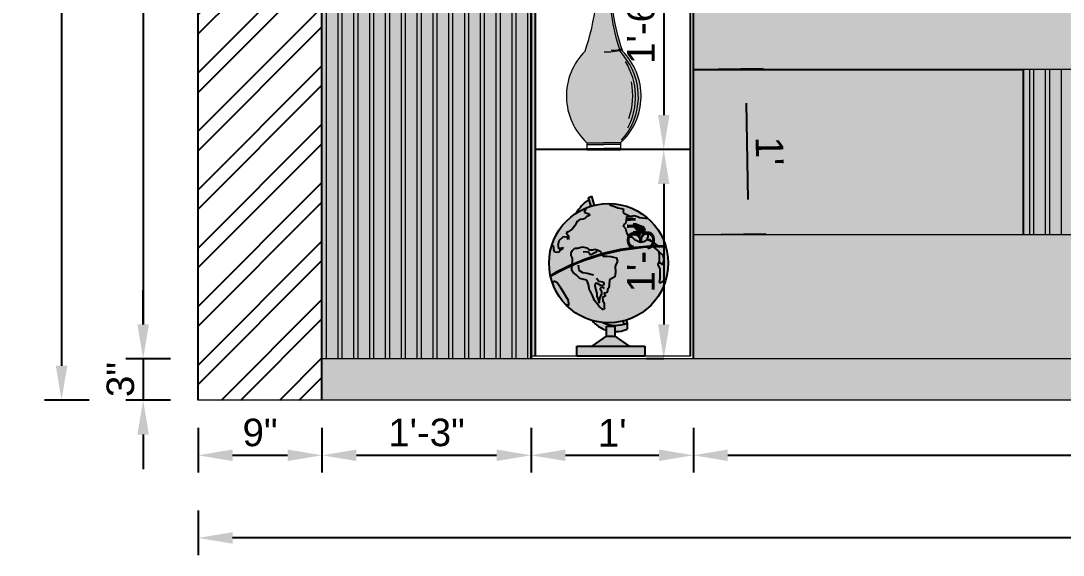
# Model space of a CAD drawing. Header units: inches. Extents: x 213 to 17763, y -4830 to 1802.
# Drawn here: x 4568.9 to 4644.7, y 985 to 1023.8 of the extents above; entities that cross this region are included whole.
import ezdxf

# ---------------------------------------------------------------- set-up
doc = ezdxf.new("R2010")
doc.units = ezdxf.units.IN
doc.header["$MEASUREMENT"] = 0
doc.linetypes.add('ACAD_ISO02W100', pattern=[15, 12, -3])
doc.linetypes.add('AUDIT_D_060311083008-3', pattern=[0])
doc.layers.add('.', color=30, linetype='Continuous')
doc.layers.add('ROD', color=7, linetype='Continuous', lineweight=9)
doc.styles.get("Standard").update_dxf_attribs({"font": 'arial.ttf'})
doc.dimstyles.new('ISO-25', dxfattribs={"dimtxt": 4.5, "dimasz": 2.5, "dimexe": 1.25, "dimexo": 0.625, "dimtad": 1, "dimdec": 0, "dimlunit": 4, "dimtxsty": 'Standard', "dimcen": 2.5, "dimadec": 0, "dimazin": 0, "dimtfac": 1, "dimtdec": 0, "dimtmove": 0, "dimatfit": 3, "dimfxl": 1, "dimarcsym": 0})

# ---------------------------------------------------------------- blocks, each defined once
blk = doc.blocks.new('dfhyrfjtyjuk')
at = {"lineweight": 5}
h = blk.add_hatch(color=31, dxfattribs=at)
h.dxf.hatch_style = 1
h.paths.add_polyline_path([(134137.784, 23432.434, 0.427605), (134137.919, 23425.778), (134139.143, 23425.778), (134140.366, 23425.778, 0.427605), (134140.502, 23432.434, -0.108931), (134139.686, 23439.293, -0.126733), (134140.269, 23440.781), (134140.135, 23440.781, 0.005343), (134140.081, 23440.692), (134139.874, 23440.692, -0.021452), (134140.041, 23440.991), (134139.143, 23440.991), (134137.852, 23440.991, -0.147999), (134138.599, 23439.293, -0.108931)])
for p, q in [((134139.143, 23440.991), (134137.852, 23440.991)), ((134140.37, 23440.914), (134138.387, 23440.914)), ((134140.325, 23440.847), (134138.766, 23440.847)), ((134139.143, 23440.991), (134140.434, 23440.991)), ((134140.269, 23440.781), (134139.323, 23440.781)), ((134140.191, 23440.692), (134139.501, 23440.692)), ((134137.919, 23425.778), (134137.919, 23425.266)), ((134137.919, 23425.778), (134139.143, 23425.778)), ((134137.919, 23425.651), (134139.143, 23425.651)), ((134140.366, 23425.778), (134139.143, 23425.778)), ((134140.366, 23425.651), (134139.143, 23425.651)), ((134140.366, 23425.778), (134140.366, 23425.266)), ((134137.919, 23425.371), (134139.143, 23425.371)), ((134137.919, 23425.266), (134140.366, 23425.266)), ((134140.366, 23425.371), (134139.143, 23425.371))]:
    blk.add_line(p, q, dxfattribs=at)
for centre, radius, start, end in [((134135.42, 23438.907), 3.202, 6.92652, 40.60097), ((134143.39, 23438.752), 3.933, 145.25612, 171.58585), ((134143.441, 23438.89), 3.996, 148.45543, 170.40706), ((134142.865, 23438.907), 3.202, 139.39903, 173.07348), ((134144.274, 23438.237), 4.858, 145.58733, 158.98197), ((134143.612, 23438.622), 4.104, 160.67659, 170.59256), ((134122.636, 23437.713), 16.041, 340.78625, 5.65337), ((134158.43, 23437.366), 19.032, 174.08367, 185.27551), ((134155.203, 23437.688), 15.722, 174.14267, 189.66742), ((134155.649, 23437.713), 16.041, 174.34663, 199.21375), ((134151.647, 23436.53), 12.035, 187.07378, 199.72044), ((134141.031, 23429.171), 4.604, 134.86639, 227.47348), ((134139.329, 23436.671), 4.298, 267.81086, 284.86104), ((134139.798, 23434.08), 1.591, 265.7725, 292.53999), ((133897.069, 23257.201), 299.816, 35.53681, 35.77376), ((134137.254, 23429.171), 4.604, 312.52652, 45.13361), ((134136.64, 23429.111), 4.817, 332.15057, 32.12613), ((134136.955, 23429.131), 4.704, 317.66277, 29.69298), ((134136.177, 23429.202), 5.073, 340.91241, 11.35148)]:
    blk.add_arc(centre, radius, start, end, dxfattribs=at)
blk = doc.blocks.new('tgruhtyj')
at = {"true_color": 0x000000, "transparency": 33554687}
h = blk.add_hatch(color=18, dxfattribs=at)
h.dxf.hatch_style = 1
h.paths.add_polyline_path([(38242.128, 2088.701), (38241.896, 2088.58), (38242.082, 2087.963, -0.014833), (38242.329, 2088.033)])
h.paths.add_polyline_path([(38241.935, 2088.45, 0.095323), (38241.004, 2087.452, -0.063177), (38241.983, 2087.931, -0.008354), (38242.065, 2088.02)])
h.paths.add_polyline_path([(38241.069, 2077.821), (38241.069, 2077.088), (38246.019, 2077.088), (38246.019, 2077.821)])
h.paths.add_polyline_path([(38244.895, 2077.821), (38243.871, 2078.528), (38243.218, 2078.528), (38242.193, 2077.821)])
h.paths.add_polyline_path([(38243.218, 2078.528), (38243.871, 2078.528), (38243.871, 2079.262), (38243.218, 2079.262)])
h.paths.add_polyline_path([(38244.723, 2079.488, -0.210825), (38242.956, 2079.523, -0.045564), (38242.183, 2079.672, 0.146021), (38243.218, 2078.968), (38243.218, 2079.262), (38243.871, 2079.262), (38243.871, 2078.866, 0.100254), (38244.723, 2079.035)])
h.paths.add_polyline_path([(38244.413, 2079.626, -0.084908), (38242.956, 2079.523, 0.180313), (38244.48, 2079.403)], flags=17)
h.paths.add_polyline_path([(38244.413, 2079.626), (38244.48, 2079.403, 0.029395), (38244.723, 2079.488), (38244.661, 2079.695, -0.014835)])
at = {"true_color": 0x116fd4, "transparency": 33554687}
h = blk.add_hatch(color=152, dxfattribs=at)
h.dxf.hatch_style = 1
h.paths.add_polyline_path([(38244.445, 2086.558), (38244.518, 2086.656), (38244.641, 2086.742), (38244.678, 2086.926), (38244.702, 2087.22), (38244.87, 2087.259), (38244.482, 2087.453), (38244.457, 2087.6), (38244.494, 2087.722), (38244.322, 2087.771), (38244.065, 2087.82), (38243.758, 2087.943), (38243.513, 2088.016), (38243.448, 2088.163, 0.100085), (38241.761, 2087.848), (38241.613, 2087.538), (38241.871, 2087.453), (38241.969, 2087.416), (38242.005, 2087.306), (38241.797, 2087.232), (38241.662, 2087.085), (38241.527, 2087.024), (38241.282, 2087.012), (38241.086, 2086.865), (38241.025, 2086.742), (38240.927, 2086.546), (38240.743, 2086.301), (38240.436, 2086.105), (38240.301, 2086.032), (38240.473, 2085.823), (38240.473, 2085.615), (38240.449, 2085.566), (38240.363, 2085.75), (38240.056, 2085.725), (38239.762, 2085.468), (38239.701, 2085.113), (38239.774, 2084.88), (38240.044, 2084.978), (38240.068, 2084.929), (38239.909, 2084.794), (38239.75, 2084.61), (38239.48, 2084.647), (38239.394, 2084.819), (38239.394, 2085.039), (38239.264, 2085.17, 0.078617), (38239.052, 2083.833, 0.052661), (38239.148, 2082.928, -0.027954), (38240.734, 2083.735), (38240.737, 2083.755), (38240.751, 2083.964), (38240.751, 2084.201), (38240.653, 2084.397), (38240.653, 2084.593), (38240.751, 2084.76), (38240.932, 2084.914), (38241.128, 2084.928), (38241.491, 2085.012), (38241.799, 2084.956), (38241.98, 2084.816), (38242.218, 2084.816), (38242.372, 2084.858), (38242.553, 2084.802), (38242.819, 2084.69), (38242.862, 2084.497, -0.065666), (38246.987, 2085.085), (38246.639, 2085.346), (38246.443, 2085.431), (38246.21, 2085.529), (38245.953, 2085.382), (38245.708, 2085.333), (38245.315, 2085.505), (38245.095, 2085.725), (38244.874, 2085.725), (38244.715, 2086.032), (38244.629, 2086.338)])
h.paths.add_polyline_path([(38242.887, 2084.43), (38242.987, 2084.355), (38243.266, 2084.355), (38243.546, 2084.313), (38243.727, 2084.271), (38243.951, 2084.229), (38244.035, 2083.964), (38243.937, 2083.796), (38243.867, 2083.587), (38243.895, 2083.182), (38243.839, 2082.847), (38243.658, 2082.749), (38243.448, 2082.623), (38243.42, 2082.274), (38243.434, 2082.176), (38243.364, 2082.023), (38243.28, 2081.953), (38243.322, 2081.841), (38243.224, 2081.687), (38243.043, 2081.66), (38243.14, 2081.548), (38243.126, 2081.436), (38242.945, 2081.338), (38242.973, 2081.101), (38243.071, 2080.877), (38243.057, 2080.64), (38243.084, 2080.542), (38243.006, 2080.44), (38242.693, 2080.682), (38242.553, 2080.891), (38242.358, 2081.129), (38242.204, 2081.492), (38242.05, 2081.827), (38241.994, 2081.883), (38241.911, 2082.288), (38241.799, 2082.609), (38241.491, 2082.665), (38241.296, 2082.721), (38241.016, 2082.986), (38240.806, 2083.168), (38240.709, 2083.308), (38240.709, 2083.489), (38240.726, 2083.656, 0.027546), (38239.163, 2082.859, 0.025056), (38239.282, 2082.442), (38239.353, 2082.427), (38239.391, 2082.495), (38239.468, 2082.514), (38239.647, 2082.4), (38239.885, 2082.078), (38240.094, 2081.729), (38240.276, 2081.436), (38240.471, 2081.115), (38240.499, 2080.863), (38240.485, 2080.765), (38240.241, 2080.853, 0.583215), (38247.556, 2082.674), (38247.448, 2082.577), (38247.301, 2082.503), (38247.105, 2082.418), (38247.056, 2082.491), (38247.105, 2082.687), (38247.105, 2083.434), (38246.958, 2083.716), (38246.97, 2083.765), (38247.019, 2083.839), (38247.068, 2083.912), (38247.068, 2084.463), (38247.019, 2084.708), (38246.649, 2085.007, 0.059939)])
at = {"true_color": 0x139b48, "transparency": 33554687}
h = blk.add_hatch(color=114, dxfattribs=at)
h.dxf.hatch_style = 1
h.paths.add_polyline_path([(38240.094, 2081.729), (38239.885, 2082.078), (38239.647, 2082.4), (38239.468, 2082.514), (38239.391, 2082.495), (38239.353, 2082.427), (38239.282, 2082.442, 0.108393), (38240.241, 2080.853), (38240.485, 2080.765), (38240.499, 2080.863), (38240.471, 2081.115), (38240.276, 2081.436)])
h.paths.add_polyline_path([(38239.052, 2083.833, 0.052661), (38239.148, 2082.928, -0.027954), (38240.734, 2083.735), (38240.737, 2083.755), (38240.751, 2083.964), (38240.751, 2084.201), (38240.653, 2084.397), (38240.653, 2084.593), (38240.751, 2084.76), (38240.932, 2084.914), (38241.128, 2084.928), (38241.491, 2085.012), (38241.799, 2084.956), (38241.98, 2084.816), (38242.218, 2084.816), (38242.372, 2084.858), (38242.553, 2084.802), (38242.819, 2084.69), (38242.862, 2084.497, -0.074221), (38247.53, 2085.081, 0.863522)])
h.paths.add_polyline_path([(38245.654, 2086.543), (38245.357, 2086.664), (38245.162, 2086.673), (38245.273, 2086.432), (38245.468, 2086.2), (38245.626, 2086.079), (38245.329, 2086.098), (38245.162, 2086.089), (38245.162, 2085.959), (38245.292, 2085.894), (38245.44, 2085.95), (38245.514, 2085.81), (38245.654, 2085.764), (38245.663, 2085.95), (38245.774, 2086.07), (38245.867, 2086.089), (38245.978, 2086.079), (38246.043, 2086.237), (38245.941, 2086.441)], flags=16)
h.paths.add_polyline_path([(38247.068, 2083.912), (38247.019, 2083.839), (38247.175, 2083.835), (38247.324, 2083.705), (38247.333, 2083.807), (38247.398, 2084.104), (38247.315, 2084.419), (38247.019, 2084.708), (38247.068, 2084.463)], flags=17)
h = blk.add_hatch(color=114, dxfattribs=at)
h.dxf.hatch_style = 1
h.paths.add_polyline_path([(38241.797, 2087.232), (38242.005, 2087.306), (38241.969, 2087.416), (38241.871, 2087.453), (38241.613, 2087.538), (38241.761, 2087.848, 0.221781), (38239.264, 2085.17), (38239.394, 2085.039), (38239.394, 2084.819), (38239.48, 2084.647), (38239.75, 2084.61), (38239.909, 2084.794), (38240.068, 2084.929), (38240.044, 2084.978), (38239.774, 2084.88), (38239.701, 2085.113), (38239.762, 2085.468), (38240.056, 2085.725), (38240.363, 2085.75), (38240.449, 2085.566), (38240.473, 2085.615), (38240.473, 2085.823), (38240.301, 2086.032), (38240.436, 2086.105), (38240.743, 2086.301), (38240.927, 2086.546), (38241.025, 2086.742), (38241.086, 2086.865), (38241.282, 2087.012), (38241.527, 2087.024), (38241.662, 2087.085)])
h.paths.add_polyline_path([(38243.448, 2088.163), (38243.513, 2088.016), (38243.758, 2087.943), (38244.065, 2087.82), (38244.322, 2087.771), (38244.494, 2087.722), (38244.457, 2087.6), (38244.482, 2087.453), (38244.874, 2087.257), (38245.082, 2087.257), (38245.205, 2087.293), (38245.487, 2087.232), (38245.634, 2087.159), (38245.818, 2087.122), (38246.224, 2087.102, 0.176904)])
h.paths.add_polyline_path([(38246.224, 2087.102), (38245.818, 2087.122), (38245.634, 2087.159), (38245.487, 2087.232), (38245.205, 2087.293), (38245.082, 2087.257), (38244.862, 2087.257), (38244.702, 2087.22), (38244.678, 2086.926), (38244.641, 2086.742), (38244.518, 2086.656), (38244.445, 2086.558), (38244.629, 2086.338), (38244.715, 2086.032), (38244.874, 2085.725), (38245.095, 2085.725), (38245.315, 2085.505), (38245.708, 2085.333), (38245.953, 2085.382), (38246.21, 2085.529), (38246.443, 2085.431), (38246.541, 2085.388), (38246.359, 2085.588), (38246.157, 2085.552), (38246.238, 2085.746), (38246.209, 2086.016), (38246.285, 2086.024), (38246.442, 2086.033), (38246.581, 2085.912), (38246.665, 2085.634), (38246.628, 2085.486), (38246.541, 2085.388), (38246.639, 2085.346), (38246.987, 2085.085, -0.008513), (38247.53, 2085.081, 0.141681)])
h.paths.add_polyline_path([(38245.941, 2086.441), (38246.043, 2086.237), (38245.978, 2086.079), (38245.867, 2086.089), (38245.774, 2086.07), (38245.663, 2085.95), (38245.654, 2085.764), (38245.514, 2085.81), (38245.44, 2085.95), (38245.292, 2085.894), (38245.162, 2085.959), (38245.162, 2086.089), (38245.329, 2086.098), (38245.626, 2086.079), (38245.468, 2086.2), (38245.273, 2086.432), (38245.162, 2086.673), (38245.357, 2086.664), (38245.654, 2086.543)], flags=0)
h.paths.add_polyline_path([(38247.55, 2085.011, 0.014143), (38246.649, 2085.007), (38247.019, 2084.708), (38247.315, 2084.419), (38247.398, 2084.104), (38247.333, 2083.807), (38247.324, 2083.705), (38247.175, 2083.835), (38247.019, 2083.839), (38246.97, 2083.765), (38246.958, 2083.716), (38247.105, 2083.434), (38247.105, 2082.687), (38247.056, 2082.491), (38247.105, 2082.418), (38247.301, 2082.503), (38247.448, 2082.577), (38247.556, 2082.674, 0.067798), (38247.714, 2083.833, 0.069006)])
h.paths.add_polyline_path([(38243.937, 2083.796), (38244.035, 2083.964), (38243.951, 2084.229), (38243.727, 2084.271), (38243.546, 2084.313), (38243.266, 2084.355), (38242.987, 2084.355), (38242.887, 2084.43, 0.036064), (38240.726, 2083.656), (38240.709, 2083.489), (38240.709, 2083.308), (38240.806, 2083.168), (38241.016, 2082.986), (38241.296, 2082.721), (38241.491, 2082.665), (38241.799, 2082.609), (38241.911, 2082.288), (38241.994, 2081.883), (38242.05, 2081.827), (38242.204, 2081.492), (38242.358, 2081.129), (38242.553, 2080.891), (38242.693, 2080.682), (38243.006, 2080.44), (38243.084, 2080.542), (38243.057, 2080.64), (38243.071, 2080.877), (38242.973, 2081.101), (38242.945, 2081.338), (38243.126, 2081.436), (38243.14, 2081.548), (38243.043, 2081.66), (38243.224, 2081.687), (38243.322, 2081.841), (38243.28, 2081.953), (38243.364, 2082.023), (38243.434, 2082.176), (38243.42, 2082.274), (38243.448, 2082.623), (38243.658, 2082.749), (38243.839, 2082.847), (38243.895, 2083.182), (38243.867, 2083.587)])
h.paths.add_polyline_path([(38242.372, 2084.858), (38242.218, 2084.816), (38241.98, 2084.816), (38241.799, 2084.956), (38241.491, 2085.012), (38241.128, 2084.928), (38240.932, 2084.914), (38240.751, 2084.76), (38240.653, 2084.593), (38240.653, 2084.397), (38240.751, 2084.201), (38240.751, 2083.964), (38240.737, 2083.755), (38240.734, 2083.735, -0.035502), (38242.862, 2084.497), (38242.819, 2084.69), (38242.553, 2084.802)])
h.paths.add_polyline_path([(38245.941, 2086.441), (38245.654, 2086.543), (38245.357, 2086.664), (38245.162, 2086.673), (38245.273, 2086.432), (38245.468, 2086.2), (38245.626, 2086.079), (38245.329, 2086.098), (38245.162, 2086.089), (38245.162, 2085.959), (38245.292, 2085.894), (38245.44, 2085.95), (38245.514, 2085.81), (38245.654, 2085.764), (38245.663, 2085.95), (38245.774, 2086.07), (38245.867, 2086.089), (38245.978, 2086.079), (38246.043, 2086.237)], flags=16)
h = blk.add_hatch(color=114, dxfattribs=at)
h.dxf.hatch_style = 1
h.paths.add_polyline_path([(38245.468, 2086.2), (38245.626, 2086.079), (38245.329, 2086.098), (38245.162, 2086.089), (38245.162, 2085.959), (38245.292, 2085.894), (38245.44, 2085.95), (38245.514, 2085.81), (38245.654, 2085.764), (38245.663, 2085.95), (38245.774, 2086.07), (38245.867, 2086.089), (38245.978, 2086.079), (38246.043, 2086.237), (38245.941, 2086.441), (38245.654, 2086.543), (38245.357, 2086.664), (38245.162, 2086.673), (38245.273, 2086.432)])
for p, q in [((38241.896, 2088.58), (38242.128, 2088.701)), ((38241.896, 2088.58), (38242.081, 2087.966)), ((38242.128, 2088.701), (38242.329, 2088.033)), ((38241.761, 2087.848), (38241.613, 2087.538)), ((38243.513, 2088.016), (38243.448, 2088.163)), ((38243.758, 2087.943), (38243.513, 2088.016)), ((38244.065, 2087.82), (38243.758, 2087.943)), ((38244.322, 2087.771), (38244.065, 2087.82)), ((38244.494, 2087.722), (38244.322, 2087.771)), ((38244.457, 2087.6), (38244.494, 2087.722)), ((38244.482, 2087.453), (38244.457, 2087.6)), ((38241.086, 2086.865), (38241.025, 2086.742)), ((38241.282, 2087.012), (38241.086, 2086.865)), ((38241.527, 2087.024), (38241.282, 2087.012)), ((38241.662, 2087.085), (38241.527, 2087.024)), ((38241.613, 2087.538), (38241.871, 2087.453)), ((38241.797, 2087.232), (38241.662, 2087.085)), ((38242.005, 2087.306), (38241.797, 2087.232)), ((38241.871, 2087.453), (38241.969, 2087.416)), ((38241.969, 2087.416), (38242.005, 2087.306)), ((38244.874, 2087.257), (38244.482, 2087.453)), ((38244.641, 2086.742), (38244.678, 2086.926)), ((38244.678, 2086.926), (38244.702, 2087.22)), ((38244.702, 2087.22), (38244.862, 2087.257)), ((38244.862, 2087.257), (38245.082, 2087.257)), ((38245.082, 2087.257), (38245.205, 2087.293)), ((38245.205, 2087.293), (38245.487, 2087.232)), ((38245.487, 2087.232), (38245.634, 2087.159)), ((38245.634, 2087.159), (38245.818, 2087.122)), ((38245.818, 2087.122), (38246.224, 2087.102)), ((38246.063, 2087.11), (38246.173, 2087.097)), ((38240.436, 2086.105), (38240.301, 2086.032)), ((38240.743, 2086.301), (38240.436, 2086.105)), ((38240.927, 2086.546), (38240.743, 2086.301)), ((38241.025, 2086.742), (38240.927, 2086.546)), ((38244.445, 2086.558), (38244.518, 2086.656)), ((38244.629, 2086.338), (38244.445, 2086.558)), ((38244.518, 2086.656), (38244.641, 2086.742)), ((38244.715, 2086.032), (38244.629, 2086.338)), ((38245.162, 2086.673), (38245.162, 2086.673)), ((38245.357, 2086.664), (38245.162, 2086.673)), ((38245.162, 2086.673), (38245.273, 2086.432)), ((38245.329, 2086.098), (38245.162, 2086.089)), ((38245.162, 2086.089), (38245.162, 2085.959)), ((38245.273, 2086.432), (38245.468, 2086.2)), ((38245.626, 2086.079), (38245.329, 2086.098)), ((38245.654, 2086.543), (38245.357, 2086.664)), ((38245.468, 2086.2), (38245.626, 2086.079)), ((38245.941, 2086.441), (38245.654, 2086.543)), ((38245.663, 2085.95), (38245.774, 2086.07)), ((38245.774, 2086.07), (38245.867, 2086.089)), ((38245.867, 2086.089), (38245.978, 2086.079)), ((38246.043, 2086.237), (38245.941, 2086.441)), ((38245.978, 2086.079), (38246.043, 2086.237)), ((38239.762, 2085.468), (38239.701, 2085.113)), ((38240.056, 2085.725), (38239.762, 2085.468)), ((38240.363, 2085.75), (38240.056, 2085.725)), ((38240.301, 2086.032), (38240.473, 2085.823)), ((38240.449, 2085.566), (38240.363, 2085.75)), ((38240.473, 2085.615), (38240.449, 2085.566)), ((38240.473, 2085.823), (38240.473, 2085.615)), ((38244.874, 2085.725), (38244.715, 2086.032)), ((38245.095, 2085.725), (38244.874, 2085.725)), ((38245.315, 2085.505), (38245.095, 2085.725)), ((38245.162, 2085.959), (38245.292, 2085.894)), ((38245.292, 2085.894), (38245.44, 2085.95)), ((38245.708, 2085.333), (38245.315, 2085.505)), ((38245.44, 2085.95), (38245.514, 2085.81)), ((38245.514, 2085.81), (38245.654, 2085.764)), ((38245.654, 2085.764), (38245.663, 2085.95)), ((38245.654, 2085.764), (38245.654, 2085.764)), ((38245.953, 2085.382), (38245.708, 2085.333)), ((38246.21, 2085.529), (38245.953, 2085.382)), ((38246.238, 2085.746), (38246.157, 2085.552)), ((38246.157, 2085.552), (38246.359, 2085.588)), ((38246.285, 2086.024), (38246.209, 2086.016)), ((38246.21, 2086.005), (38246.238, 2085.746)), ((38246.443, 2085.431), (38246.21, 2085.529)), ((38246.442, 2086.033), (38246.285, 2086.024)), ((38246.359, 2085.588), (38246.541, 2085.388)), ((38246.581, 2085.912), (38246.442, 2086.033)), ((38246.639, 2085.346), (38246.443, 2085.431)), ((38246.541, 2085.388), (38246.628, 2085.486)), ((38246.665, 2085.634), (38246.581, 2085.912)), ((38246.628, 2085.486), (38246.665, 2085.634)), ((38246.987, 2085.085), (38246.639, 2085.346)), ((38239.394, 2085.039), (38239.264, 2085.17)), ((38239.394, 2084.819), (38239.394, 2085.039)), ((38239.48, 2084.647), (38239.394, 2084.819)), ((38239.75, 2084.61), (38239.48, 2084.647)), ((38239.701, 2085.113), (38239.774, 2084.88)), ((38239.909, 2084.794), (38239.75, 2084.61)), ((38239.774, 2084.88), (38240.044, 2084.978)), ((38240.068, 2084.929), (38239.909, 2084.794)), ((38240.044, 2084.978), (38240.068, 2084.929)), ((38240.653, 2084.593), (38240.751, 2084.76)), ((38240.653, 2084.397), (38240.653, 2084.593)), ((38240.751, 2084.76), (38240.932, 2084.914)), ((38240.932, 2084.914), (38241.128, 2084.928)), ((38241.128, 2084.928), (38241.491, 2085.012)), ((38241.491, 2085.012), (38241.799, 2084.956)), ((38241.543, 2084.665), (38241.895, 2084.687)), ((38241.799, 2084.956), (38241.98, 2084.816)), ((38241.895, 2084.687), (38242.065, 2084.438)), ((38241.98, 2084.816), (38242.218, 2084.816)), ((38242.065, 2084.438), (38242.338, 2084.597)), ((38242.218, 2084.816), (38242.372, 2084.858)), ((38242.338, 2084.597), (38242.497, 2084.653)), ((38242.372, 2084.858), (38242.553, 2084.802)), ((38242.497, 2084.653), (38242.544, 2084.805)), ((38242.553, 2084.802), (38242.819, 2084.69)), ((38242.819, 2084.69), (38242.862, 2084.497)), ((38246.649, 2085.007), (38247.019, 2084.708)), ((38247.019, 2084.708), (38247.068, 2084.463)), ((38247.019, 2084.708), (38247.315, 2084.419)), ((38240.751, 2084.201), (38240.653, 2084.397)), ((38240.737, 2083.755), (38240.751, 2083.964)), ((38240.751, 2083.964), (38240.751, 2084.201)), ((38242.065, 2084.438), (38242.065, 2084.438)), ((38242.887, 2084.43), (38242.987, 2084.355)), ((38242.987, 2084.355), (38243.266, 2084.355)), ((38243.266, 2084.355), (38243.546, 2084.313)), ((38243.546, 2084.313), (38243.727, 2084.271)), ((38243.727, 2084.271), (38243.951, 2084.229)), ((38243.937, 2083.796), (38243.867, 2083.587)), ((38244.035, 2083.964), (38243.937, 2083.796)), ((38243.951, 2084.229), (38244.035, 2083.964)), ((38247.068, 2083.912), (38246.97, 2083.765)), ((38247.019, 2083.839), (38246.97, 2083.765)), ((38247.175, 2083.835), (38247.019, 2083.839)), ((38247.068, 2084.463), (38247.068, 2083.912)), ((38247.324, 2083.705), (38247.175, 2083.835)), ((38247.315, 2084.419), (38247.398, 2084.104)), ((38247.333, 2083.807), (38247.324, 2083.705)), ((38247.398, 2084.104), (38247.333, 2083.807)), ((38240.709, 2083.489), (38240.726, 2083.656)), ((38240.709, 2083.308), (38240.709, 2083.489)), ((38240.806, 2083.168), (38240.709, 2083.308)), ((38240.734, 2083.735), (38240.737, 2083.755)), ((38241.016, 2082.986), (38240.806, 2083.168)), ((38241.191, 2083.689), (38241.191, 2083.689)), ((38241.236, 2083.303), (38241.191, 2083.689)), ((38241.498, 2083.144), (38241.236, 2083.303)), ((38241.827, 2083.076), (38241.498, 2083.144)), ((38242.293, 2082.962), (38241.827, 2083.076)), ((38243.895, 2083.182), (38243.839, 2082.847)), ((38243.867, 2083.587), (38243.895, 2083.182)), ((38246.97, 2083.765), (38246.958, 2083.716)), ((38246.958, 2083.716), (38247.105, 2083.434)), ((38247.105, 2083.434), (38247.105, 2082.687)), ((38239.353, 2082.427), (38239.284, 2082.441)), ((38239.391, 2082.495), (38239.353, 2082.427)), ((38239.468, 2082.514), (38239.391, 2082.495)), ((38239.647, 2082.4), (38239.468, 2082.514)), ((38239.885, 2082.078), (38239.647, 2082.4)), ((38241.296, 2082.721), (38241.016, 2082.986)), ((38241.491, 2082.665), (38241.296, 2082.721)), ((38241.799, 2082.609), (38241.491, 2082.665)), ((38241.911, 2082.288), (38241.799, 2082.609)), ((38241.994, 2081.883), (38241.911, 2082.288)), ((38242.417, 2082.35), (38242.372, 2082.168)), ((38242.576, 2082.372), (38242.417, 2082.35)), ((38242.508, 2082.747), (38242.667, 2082.531)), ((38242.838, 2082.202), (38242.576, 2082.372)), ((38242.667, 2082.531), (38242.997, 2082.486)), ((38242.997, 2082.486), (38243.031, 2082.327)), ((38243.031, 2082.327), (38243.019, 2082.225)), ((38243.448, 2082.623), (38243.42, 2082.274)), ((38243.42, 2082.274), (38243.434, 2082.176)), ((38243.658, 2082.749), (38243.448, 2082.623)), ((38243.839, 2082.847), (38243.658, 2082.749)), ((38247.105, 2082.687), (38247.056, 2082.491)), ((38247.056, 2082.491), (38247.105, 2082.418)), ((38247.105, 2082.418), (38247.301, 2082.503)), ((38247.301, 2082.503), (38247.448, 2082.577)), ((38247.448, 2082.577), (38247.583, 2082.699)), ((38240.094, 2081.729), (38239.885, 2082.078)), ((38240.276, 2081.436), (38240.094, 2081.729)), ((38242.05, 2081.827), (38241.994, 2081.883)), ((38242.204, 2081.492), (38242.05, 2081.827)), ((38242.372, 2082.168), (38242.52, 2081.623)), ((38242.52, 2081.623), (38242.531, 2081.442)), ((38242.758, 2082.009), (38242.894, 2082.111)), ((38242.883, 2081.782), (38242.758, 2082.009)), ((38242.77, 2081.362), (38242.883, 2081.589)), ((38243.019, 2082.225), (38242.838, 2082.202)), ((38242.883, 2081.589), (38242.883, 2081.782)), ((38242.894, 2082.111), (38243.065, 2081.998)), ((38243.224, 2081.687), (38243.043, 2081.66)), ((38243.043, 2081.66), (38243.14, 2081.548)), ((38243.14, 2081.548), (38243.126, 2081.436)), ((38243.322, 2081.841), (38243.224, 2081.687)), ((38243.364, 2082.023), (38243.28, 2081.953)), ((38243.28, 2081.953), (38243.322, 2081.841)), ((38243.434, 2082.176), (38243.364, 2082.023)), ((38240.241, 2080.853), (38240.485, 2080.765)), ((38240.471, 2081.115), (38240.276, 2081.436)), ((38240.499, 2080.863), (38240.471, 2081.115)), ((38240.485, 2080.765), (38240.499, 2080.863)), ((38242.358, 2081.129), (38242.204, 2081.492)), ((38242.553, 2080.891), (38242.358, 2081.129)), ((38242.531, 2081.442), (38242.633, 2081.192)), ((38242.693, 2080.682), (38242.553, 2080.891)), ((38242.633, 2081.192), (38242.701, 2080.942)), ((38242.701, 2080.942), (38242.77, 2081.362)), ((38243.126, 2081.436), (38242.945, 2081.338)), ((38242.945, 2081.338), (38242.973, 2081.101)), ((38242.973, 2081.101), (38243.071, 2080.877)), ((38243.071, 2080.877), (38243.057, 2080.64)), ((38243.001, 2080.444), (38242.693, 2080.682)), ((38243.084, 2080.542), (38243.006, 2080.44)), ((38243.057, 2080.64), (38243.084, 2080.542)), ((38243.218, 2078.528), (38243.218, 2079.262)), ((38243.218, 2079.262), (38243.871, 2079.262)), ((38243.871, 2078.528), (38243.871, 2079.262)), ((38244.413, 2079.626), (38244.48, 2079.403)), ((38244.661, 2079.695), (38244.723, 2079.488)), ((38244.723, 2079.488), (38244.723, 2079.035)), ((38242.193, 2077.821), (38243.218, 2078.528)), ((38243.218, 2078.528), (38243.871, 2078.528)), ((38244.895, 2077.821), (38243.871, 2078.528)), ((38241.069, 2077.088), (38241.069, 2077.821)), ((38241.069, 2077.821), (38246.019, 2077.821)), ((38246.019, 2077.821), (38246.019, 2077.088)), ((38246.019, 2077.088), (38241.069, 2077.088))]:
    blk.add_line(p, q)
blk.add_circle((38243.383, 2083.833), 4.331)
for centre, radius, start, end in [((38244.064, 2085.532), 3.612, 126.1936, 147.8862), ((38244.683, 2085.532), 3.612, 136.45653, 138.37106), ((38247.154, 2069.153), 15.932, 88.64772, 120.16488), ((38247.168, 2069.083), 15.932, 88.64772, 120.15922), ((38243.879, 2081.055), 2.188, 219.19038, 252.42105), ((38243.879, 2081.508), 2.188, 245.06514, 292.68543), ((38243.879, 2081.055), 2.188, 269.78553, 292.68543)]:
    blk.add_arc(centre, radius, start, end)
blk = doc.blocks.new('*D198')
at = {"color": 0, "linetype": 'ACAD_ISO02W100', "lineweight": -2, "transparency": 16777216}
for p, q in [((4573.845, 1116.209), (4570.595, 1116.209)), ((4573.845, 996.209), (4570.595, 996.209))]:
    blk.add_line(p, q, dxfattribs=at)
at = {"color": 0, "linetype": 'AUDIT_D_060311083008-3', "lineweight": -2, "transparency": 16777216}
blk.add_line((4571.845, 1113.709), (4571.845, 998.709), dxfattribs=at)
at = {"color": 0, "transparency": 16777216}
for points in [[(4571.428, 1113.709), (4572.261, 1113.709), (4571.845, 1116.209)], [(4571.428, 998.709), (4572.261, 998.709), (4571.845, 996.209)]]:
    blk.add_solid(points, dxfattribs=at)
at = {"layer": 'Defpoints', "color": 0, "transparency": 16777216}
for p in [(4581.777, 1116.209), (4571.845, 996.209), (4579.777, 996.209)]:
    blk.add_point(p, dxfattribs=at)
at = {"color": 0, "lineweight": 5, "transparency": 16777216, "insert": (4570.199, 1056.209), "char_height": 2, "attachment_point": 5, "rotation": 90}
blk.add_mtext("10'", dxfattribs=at)
blk = doc.blocks.new('*D199')
at = {"color": 0, "linetype": 'ACAD_ISO02W100', "lineweight": -2, "transparency": 16777216}
for p, q in [((4581.777, 994.209), (4581.777, 990.959)), ((4590.777, 994.209), (4590.777, 990.959))]:
    blk.add_line(p, q, dxfattribs=at)
at = {"color": 0, "linetype": 'AUDIT_D_060311083008-3', "lineweight": -2, "transparency": 16777216}
blk.add_line((4584.277, 992.209), (4588.277, 992.209), dxfattribs=at)
at = {"color": 0, "transparency": 16777216}
for points in [[(4584.277, 992.626), (4584.277, 991.792), (4581.777, 992.209)], [(4588.277, 992.626), (4588.277, 991.792), (4590.777, 992.209)]]:
    blk.add_solid(points, dxfattribs=at)
at = {"layer": 'Defpoints', "color": 0, "transparency": 16777216}
for p in [(4581.777, 996.209), (4590.777, 996.209), (4590.777, 992.209)]:
    blk.add_point(p, dxfattribs=at)
at = {"color": 0, "lineweight": 5, "transparency": 16777216, "insert": (4586.277, 993.855), "char_height": 2, "attachment_point": 5}
blk.add_mtext('9"', dxfattribs=at)
blk = doc.blocks.new('*D200')
at = {"color": 0, "linetype": 'ACAD_ISO02W100', "lineweight": -2, "transparency": 16777216}
for p, q in [((4581.777, 988.209), (4581.777, 984.959)), ((4770.777, 988.209), (4770.777, 984.959))]:
    blk.add_line(p, q, dxfattribs=at)
at = {"color": 0, "linetype": 'AUDIT_D_060311083008-3', "lineweight": -2, "transparency": 16777216}
blk.add_line((4768.277, 986.209), (4584.277, 986.209), dxfattribs=at)
at = {"color": 0, "transparency": 16777216}
for points in [[(4584.277, 986.626), (4584.277, 985.792), (4581.777, 986.209)], [(4768.277, 986.626), (4768.277, 985.792), (4770.777, 986.209)]]:
    blk.add_solid(points, dxfattribs=at)
at = {"layer": 'Defpoints', "color": 0, "transparency": 16777216}
for p in [(4581.777, 996.209), (4770.777, 996.209), (4581.777, 986.209)]:
    blk.add_point(p, dxfattribs=at)
at = {"color": 0, "lineweight": 5, "transparency": 16777216, "insert": (4676.277, 987.855), "char_height": 2, "attachment_point": 5}
blk.add_mtext('15\'-9"', dxfattribs=at)
blk = doc.blocks.new('*D206')
at = {"color": 0, "linetype": 'ACAD_ISO02W100', "lineweight": -2, "transparency": 16777216}
for p, q in [((4579.777, 1106.209), (4576.527, 1106.209)), ((4579.777, 999.209), (4576.527, 999.209))]:
    blk.add_line(p, q, dxfattribs=at)
at = {"color": 0, "linetype": 'AUDIT_D_060311083008-3', "lineweight": -2, "transparency": 16777216}
blk.add_line((4577.777, 1103.709), (4577.777, 1001.709), dxfattribs=at)
at = {"color": 0, "transparency": 16777216}
for points in [[(4577.361, 1103.709), (4578.194, 1103.709), (4577.777, 1106.209)], [(4577.361, 1001.709), (4578.194, 1001.709), (4577.777, 999.209)]]:
    blk.add_solid(points, dxfattribs=at)
at = {"layer": 'Defpoints', "color": 0, "transparency": 16777216}
for p in [(4586.777, 1106.209), (4577.777, 999.209), (4590.777, 999.209)]:
    blk.add_point(p, dxfattribs=at)
at = {"color": 0, "transparency": 16777216, "insert": (4576.131, 1052.709), "char_height": 2, "attachment_point": 5, "rotation": 90}
blk.add_mtext('8\'-11"', dxfattribs=at)
blk = doc.blocks.new('*D207')
at = {"color": 0, "linetype": 'AUDIT_D_060311083008-3', "lineweight": -2, "transparency": 16777216}
for p, q in [((4577.777, 1001.709), (4577.777, 1004.209)), ((4577.777, 999.209), (4577.777, 996.209)), ((4577.777, 993.709), (4577.777, 991.209))]:
    blk.add_line(p, q, dxfattribs=at)
at = {"color": 0, "linetype": 'ACAD_ISO02W100', "lineweight": -2, "transparency": 16777216}
for p, q in [((4579.777, 999.209), (4576.527, 999.209)), ((4579.777, 996.209), (4576.527, 996.209))]:
    blk.add_line(p, q, dxfattribs=at)
at = {"color": 0, "transparency": 16777216}
for points in [[(4577.361, 1001.709), (4578.194, 1001.709), (4577.777, 999.209)], [(4577.361, 993.709), (4578.194, 993.709), (4577.777, 996.209)]]:
    blk.add_solid(points, dxfattribs=at)
at = {"layer": 'Defpoints', "color": 0, "transparency": 16777216}
for p in [(4590.777, 999.209), (4577.777, 996.209), (4590.777, 996.209)]:
    blk.add_point(p, dxfattribs=at)
at = {"color": 0, "transparency": 16777216, "insert": (4576.131, 997.709), "char_height": 2, "attachment_point": 5, "rotation": 90}
blk.add_mtext('3"', dxfattribs=at)
blk = doc.blocks.new('*D208')
at = {"color": 0, "linetype": 'ACAD_ISO02W100', "lineweight": -2, "transparency": 16777216}
for p, q in [((4590.777, 994.209), (4590.777, 990.959)), ((4605.977, 994.209), (4605.977, 990.959))]:
    blk.add_line(p, q, dxfattribs=at)
at = {"color": 0, "linetype": 'AUDIT_D_060311083008-3', "lineweight": -2, "transparency": 16777216}
blk.add_line((4593.277, 992.209), (4603.477, 992.209), dxfattribs=at)
at = {"color": 0, "transparency": 16777216}
for points in [[(4593.277, 992.626), (4593.277, 991.792), (4590.777, 992.209)], [(4603.477, 992.626), (4603.477, 991.792), (4605.977, 992.209)]]:
    blk.add_solid(points, dxfattribs=at)
at = {"layer": 'Defpoints', "color": 0, "transparency": 16777216}
for p in [(4605.977, 999.409), (4590.777, 996.209), (4605.977, 992.209)]:
    blk.add_point(p, dxfattribs=at)
at = {"color": 0, "transparency": 16777216, "insert": (4598.377, 993.856), "char_height": 2, "attachment_point": 5}
blk.add_mtext('1\'-3"', dxfattribs=at)
blk = doc.blocks.new('*D209')
at = {"color": 0, "linetype": 'ACAD_ISO02W100', "lineweight": -2, "transparency": 16777216}
for p, q in [((4605.977, 994.209), (4605.977, 990.959)), ((4617.777, 994.209), (4617.777, 990.959))]:
    blk.add_line(p, q, dxfattribs=at)
at = {"color": 0, "linetype": 'AUDIT_D_060311083008-3', "lineweight": -2, "transparency": 16777216}
blk.add_line((4608.477, 992.209), (4615.277, 992.209), dxfattribs=at)
at = {"color": 0, "transparency": 16777216}
for points in [[(4608.477, 992.626), (4608.477, 991.792), (4605.977, 992.209)], [(4615.277, 992.626), (4615.277, 991.792), (4617.777, 992.209)]]:
    blk.add_solid(points, dxfattribs=at)
at = {"layer": 'Defpoints', "color": 0, "transparency": 16777216}
for p in [(4605.977, 999.409), (4617.777, 999.209), (4617.777, 992.209)]:
    blk.add_point(p, dxfattribs=at)
at = {"color": 0, "transparency": 16777216, "insert": (4611.877, 993.838), "char_height": 2, "attachment_point": 5}
blk.add_mtext("1'", dxfattribs=at)
blk = doc.blocks.new('*D210')
at = {"color": 0, "linetype": 'ACAD_ISO02W100', "lineweight": -2, "transparency": 16777216}
for p, q in [((4617.777, 994.209), (4617.777, 990.959)), ((4689.785, 994.209), (4689.785, 990.959))]:
    blk.add_line(p, q, dxfattribs=at)
at = {"color": 0, "linetype": 'AUDIT_D_060311083008-3', "lineweight": -2, "transparency": 16777216}
blk.add_line((4620.277, 992.209), (4687.285, 992.209), dxfattribs=at)
at = {"color": 0, "transparency": 16777216}
for points in [[(4620.277, 992.626), (4620.277, 991.792), (4617.777, 992.209)], [(4687.285, 992.626), (4687.285, 991.792), (4689.785, 992.209)]]:
    blk.add_solid(points, dxfattribs=at)
at = {"layer": 'Defpoints', "color": 0, "transparency": 16777216}
for p in [(4617.777, 999.209), (4689.785, 996.209), (4689.785, 992.209)]:
    blk.add_point(p, dxfattribs=at)
at = {"color": 0, "transparency": 16777216, "insert": (4653.781, 993.855), "char_height": 2, "attachment_point": 5}
blk.add_mtext("6'", dxfattribs=at)
blk = doc.blocks.new('*D248')
at = {"color": 0, "linetype": 'ACAD_ISO02W100', "lineweight": -2, "transparency": 16777216}
for p, q in [((4615.622, 1032.409), (4614.372, 1032.409)), ((4615.622, 1014.409), (4614.372, 1014.409))]:
    blk.add_line(p, q, dxfattribs=at)
at = {"color": 0, "linetype": 'AUDIT_D_060311083008-3', "lineweight": -2, "transparency": 16777216}
blk.add_line((4615.622, 1029.909), (4615.622, 1016.909), dxfattribs=at)
at = {"color": 0, "transparency": 16777216}
for points in [[(4615.206, 1029.909), (4616.039, 1029.909), (4615.622, 1032.409)], [(4615.206, 1016.909), (4616.039, 1016.909), (4615.622, 1014.409)]]:
    blk.add_solid(points, dxfattribs=at)
at = {"layer": 'Defpoints', "color": 0, "transparency": 16777216}
for p in [(4615.655, 1032.409), (4615.622, 1014.409), (4615.675, 1014.409)]:
    blk.add_point(p, dxfattribs=at)
at = {"color": 0, "transparency": 16777216, "insert": (4613.976, 1023.409), "char_height": 2, "attachment_point": 5, "rotation": 90}
blk.add_mtext('1\'-6"', dxfattribs=at)
blk = doc.blocks.new('*D249')
at = {"color": 0, "linetype": 'ACAD_ISO02W100', "lineweight": -2, "transparency": 16777216}
for p, q in [((4615.622, 1014.409), (4614.372, 1014.409)), ((4615.622, 999.209), (4614.372, 999.209))]:
    blk.add_line(p, q, dxfattribs=at)
at = {"color": 0, "linetype": 'AUDIT_D_060311083008-3', "lineweight": -2, "transparency": 16777216}
blk.add_line((4615.622, 1011.909), (4615.622, 1001.709), dxfattribs=at)
at = {"color": 0, "transparency": 16777216}
for points in [[(4615.206, 1011.909), (4616.039, 1011.909), (4615.622, 1014.409)], [(4615.206, 1001.709), (4616.039, 1001.709), (4615.622, 999.209)]]:
    blk.add_solid(points, dxfattribs=at)
at = {"layer": 'Defpoints', "color": 0, "transparency": 16777216}
for p in [(4615.675, 1014.409), (4615.622, 999.209), (4615.707, 999.209)]:
    blk.add_point(p, dxfattribs=at)
at = {"color": 0, "transparency": 16777216, "insert": (4613.976, 1006.809), "char_height": 2, "attachment_point": 5, "rotation": 90}
blk.add_mtext('1\'-3"', dxfattribs=at)
blk = doc.blocks.new('*D250')
at = {"color": 0, "linetype": 'ACAD_ISO02W100', "lineweight": -2, "transparency": 16777216}
for p, q in [((4619.591, 1020.243), (4622.841, 1020.297)), ((4619.791, 1008.243), (4623.041, 1008.297))]:
    blk.add_line(p, q, dxfattribs=at)
at = {"color": 0, "linetype": 'AUDIT_D_060311083008-3', "lineweight": -2, "transparency": 16777216}
blk.add_line((4621.749, 1010.776), (4621.633, 1017.776), dxfattribs=at)
at = {"color": 0, "transparency": 16777216}
for points in [[(4622.049, 1017.783), (4621.216, 1017.769), (4621.591, 1020.276)], [(4622.166, 1010.783), (4621.333, 1010.769), (4621.791, 1008.276)]]:
    blk.add_solid(points, dxfattribs=at)
at = {"layer": 'Defpoints', "color": 0, "transparency": 16777216}
for p in [(4617.577, 1020.209), (4621.591, 1020.276), (4617.777, 1008.209)]:
    blk.add_point(p, dxfattribs=at)
at = {"color": 0, "transparency": 16777216, "insert": (4623.32, 1014.303), "char_height": 2, "attachment_point": 5, "rotation": 270.95484}
blk.add_mtext("1'", dxfattribs=at)

msp = doc.modelspace()

# ---------------------------------------------------------------- hatches: boundary and pattern name
at = {"layer": '.'}
h = msp.add_hatch(dxfattribs=at)
h.set_pattern_fill('ANSI32', color=1, scale=8)
h.set_pattern_definition([(45, (1168.788, 504.7093), (-2.1213203, 2.1213203), []), (45, (1170.2023, 504.7093), (-2.1213203, 2.1213203), [])])
h.paths.add_polyline_path([(4590.777, 1110.209), (4581.777, 1110.209), (4581.777, 996.209), (4590.777, 996.209)])
h.paths.add_polyline_path([(4770.777, 1110.209), (4761.777, 1110.209), (4761.777, 996.209), (4770.777, 996.209)])
at = {"layer": '.', "true_color": 0xd7d7c7}
h = msp.add_hatch(color=254, dxfattribs=at)
h.dxf.hatch_style = 1
h.paths.add_polyline_path([(4605.977, 1106.209), (4590.777, 1106.209), (4590.777, 999.209), (4605.977, 999.209)])
at = {"layer": '.'}
h = msp.add_hatch(color=6, dxfattribs=at)
h.dxf.hatch_style = 1
h.paths.add_polyline_path([(4606.277, 1106.009), (4605.977, 1106.009), (4605.977, 999.409), (4606.277, 999.409)])
at = {"layer": '.', "true_color": 0xe7e9e7}
h = msp.add_hatch(color=254, dxfattribs=at)
h.dxf.hatch_style = 1
h.paths.add_polyline_path([(4689.785, 1106.209), (4617.777, 1106.209), (4617.777, 1020.209), (4641.785, 1020.209), (4689.785, 1020.209)])
h.paths.add_polyline_path([(4677.641, 1053.743), (4677.641, 1028.209), (4629.922, 1028.209), (4629.922, 1053.743)], flags=16)
h.paths.add_polyline_path([(4689.785, 1008.209), (4617.777, 1008.209), (4617.777, 999.209), (4689.785, 999.209)])
at = {"layer": '.', "true_color": 0xf0ede2}
h = msp.add_hatch(color=254, dxfattribs=at)
h.dxf.hatch_style = 1
h.paths.add_polyline_path([(4641.785, 1020.209), (4617.777, 1020.209), (4617.777, 1008.209), (4641.785, 1008.209)])
at = {"layer": '.', "true_color": 0xd7d7c7}
h = msp.add_hatch(color=254, dxfattribs=at)
h.dxf.hatch_style = 1
h.paths.add_polyline_path([(4665.785, 1020.209), (4656.781, 1020.209), (4656.781, 1019.209), (4650.781, 1019.209), (4650.781, 1020.209), (4641.785, 1020.209), (4641.785, 1008.209), (4665.785, 1008.209)])
h.paths.add_polyline_path([(4689.785, 1020.209), (4665.785, 1020.209), (4665.785, 1008.209), (4689.785, 1008.209)])
h = msp.add_hatch(color=254, dxfattribs=at)
h.dxf.hatch_style = 1
h.paths.add_polyline_path([(4689.785, 999.209), (4590.777, 999.209), (4590.777, 996.209), (4689.785, 996.209)])

# ---------------------------------------------------------------- linework, layer by layer
for p, q in [((4581.777, 996.209), (4581.777, 1116.209)), ((4590.777, 996.209), (4590.777, 1110.209)), ((4605.977, 999.209), (4605.977, 1106.209)), ((4605.977, 1106.009), (4605.977, 999.209)), ((4606.277, 1106.009), (4606.277, 999.409)), ((4617.577, 999.409), (4617.577, 1106.009)), ((4617.777, 999.209), (4617.777, 1106.209)), ((4617.785, 1020.209), (4641.785, 1020.209)), ((4641.785, 1008.209), (4641.785, 1020.209)), ((4617.577, 1014.409), (4606.277, 1014.409))]:
    msp.add_line(p, q)
at = {"lineweight": 0}
for p, q in [((4590.777, 1106.209), (4590.777, 1009.655)), ((4591.077, 1106.209), (4591.077, 999.209)), ((4591.927, 1106.209), (4591.927, 999.209)), ((4592.227, 1106.209), (4592.227, 999.209)), ((4593.077, 1106.209), (4593.077, 999.209)), ((4593.377, 1106.209), (4593.377, 999.209)), ((4594.227, 1106.209), (4594.227, 999.209)), ((4594.527, 1106.209), (4594.527, 999.209)), ((4595.377, 1106.209), (4595.377, 999.209)), ((4595.677, 1106.209), (4595.677, 999.209)), ((4596.527, 1106.209), (4596.527, 999.209)), ((4596.827, 1106.209), (4596.827, 999.209)), ((4597.677, 1106.209), (4597.677, 999.209)), ((4597.977, 1106.209), (4597.977, 999.209)), ((4598.827, 1106.209), (4598.827, 999.209)), ((4599.127, 1106.209), (4599.127, 999.209)), ((4599.977, 1106.209), (4599.977, 999.209)), ((4600.277, 1106.209), (4600.277, 999.209)), ((4601.127, 1106.209), (4601.127, 999.209)), ((4601.427, 1106.209), (4601.427, 999.209)), ((4602.277, 1106.209), (4602.277, 999.209)), ((4602.577, 1106.209), (4602.577, 999.209)), ((4603.427, 1106.209), (4603.427, 999.209)), ((4603.727, 1106.209), (4603.727, 999.209)), ((4604.577, 1106.209), (4604.577, 999.209)), ((4604.877, 1106.209), (4604.877, 999.209)), ((4605.727, 1106.209), (4605.727, 999.209)), ((4642.21, 1020.209), (4642.21, 1008.209)), ((4642.51, 1020.209), (4642.51, 1008.209)), ((4643.36, 1020.209), (4643.36, 1008.209)), ((4643.66, 1020.209), (4643.66, 1008.209)), ((4644.51, 1020.209), (4644.51, 1008.209))]:
    msp.add_line(p, q, dxfattribs=at)
at = {"layer": 'ROD'}
for p, q in [((4689.785, 1020.209), (4617.777, 1020.209)), ((4689.785, 1008.209), (4617.777, 1008.209)), ((4761.785, 999.209), (4590.777, 999.209)), ((4617.577, 999.409), (4605.977, 999.409)), ((4770.777, 996.209), (4581.777, 996.209))]:
    msp.add_line(p, q, dxfattribs=at)

# ---------------------------------------------------------------- block references
at = {"color": 18, "lineweight": 0, "true_color": 0x000000}
for name, p in [('dfhyrfjtyjuk', (-129527.879, -22410.878)), ('tgruhtyj', (-33631.767, -1077.678))]:
    msp.add_blockref(name, p, dxfattribs=at)

# ---------------------------------------------------------------- dimensions: what is measured, and where the dimension line sits
at = {"lineweight": 5}
dim = msp.add_linear_dim(base=(4571.845, 996.209), p1=(4581.777, 1116.209), p2=(4579.777, 996.209), angle=90, dimstyle='ISO-25', override={"dimtxt": 2, "dimtmove": 1, "dimfxl": 2, "dimfxlon": 1, "dimarcsym": 2}, dxfattribs=at)
dim.commit()
dim.dimension.update_dxf_attribs({"geometry": '*D198', "text_midpoint": (4570.199, 1056.209)})
for base, p1, p2, picture, middle in [((4577.777, 999.209), (4586.777, 1106.209), (4590.777, 999.209), '*D206', (4576.131, 1052.709)), ((4615.622, 1014.409), (4615.655, 1032.409), (4615.675, 1014.409), '*D248', (4613.976, 1023.409)), ((4615.622, 999.209), (4615.675, 1014.409), (4615.707, 999.209), '*D249', (4613.976, 1006.809))]:
    dim = msp.add_linear_dim(base=base, p1=p1, p2=p2, angle=90, dimstyle='ISO-25', override={"dimtxt": 2, "dimtmove": 1, "dimfxl": 2, "dimfxlon": 1, "dimarcsym": 2})
    dim.commit()
    dim.dimension.update_dxf_attribs({"geometry": picture, "text_midpoint": middle})
dim = msp.add_aligned_dim(p1=(4617.777, 1008.209), p2=(4617.577, 1020.209), distance=-4.014, dimstyle='ISO-25', override={"dimtxt": 2, "dimtmove": 1, "dimfxl": 2, "dimfxlon": 1, "dimarcsym": 2})
dim.commit()
dim.dimension.update_dxf_attribs({"geometry": '*D250', "text_midpoint": (4623.32, 1014.303)})
dim = msp.add_linear_dim(base=(4577.777, 996.209), p1=(4590.777, 999.209), p2=(4590.777, 996.209), angle=90, dimstyle='ISO-25', override={"dimtxt": 2, "dimtmove": 1, "dimfxl": 2, "dimfxlon": 1, "dimarcsym": 2})
dim.commit()
dim.dimension.update_dxf_attribs({"geometry": '*D207', "text_midpoint": (4577.777, 997.709), "dimtype": 160})
for base, p1, p2, picture, middle in [((4605.977, 992.209), (4590.777, 996.209), (4605.977, 999.409), '*D208', (4598.377, 993.856)), ((4617.777, 992.209), (4605.977, 999.409), (4617.777, 999.209), '*D209', (4611.877, 993.838)), ((4689.785, 992.209), (4617.777, 999.209), (4689.785, 996.209), '*D210', (4653.781, 993.855))]:
    dim = msp.add_linear_dim(base=base, p1=p1, p2=p2, dimstyle='ISO-25', override={"dimtxt": 2, "dimtmove": 1, "dimfxl": 2, "dimfxlon": 1, "dimarcsym": 2})
    dim.commit()
    dim.dimension.update_dxf_attribs({"geometry": picture, "text_midpoint": middle})
dim = msp.add_linear_dim(base=(4590.777, 992.209), p1=(4581.777, 996.209), p2=(4590.777, 996.209), dimstyle='ISO-25', override={"dimtxt": 2, "dimtmove": 1, "dimfxl": 2, "dimfxlon": 1, "dimarcsym": 2}, dxfattribs=at)
dim.commit()
dim.dimension.update_dxf_attribs({"geometry": '*D199', "text_midpoint": (4586.277, 992.209), "dimtype": 160})
dim = msp.add_linear_dim(base=(4581.777, 986.209), p1=(4770.777, 996.209), p2=(4581.777, 996.209), dimstyle='ISO-25', override={"dimtxt": 2, "dimtmove": 1, "dimfxl": 2, "dimfxlon": 1, "dimarcsym": 2}, dxfattribs=at)
dim.commit()
dim.dimension.update_dxf_attribs({"geometry": '*D200', "text_midpoint": (4676.277, 987.855)})

doc.saveas('drawing.dxf')
